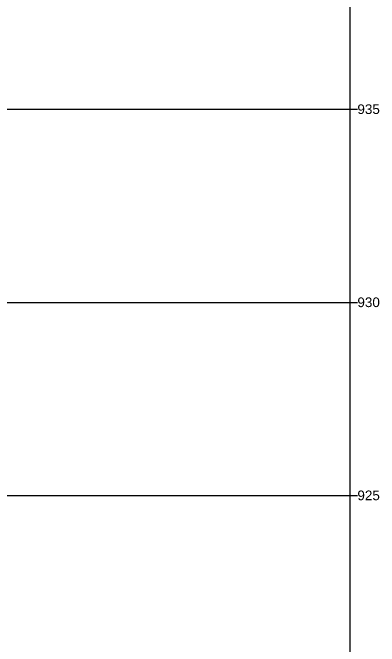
# Model space of a CAD drawing. Header units: metres. Extents: x -121 to 9872, y 3505 to 10721.
# Drawn here: x 1000.8 to 1095.9, y 3916.1 to 4080.2 of the extents above; entities that cross this region are included whole.
import ezdxf

# ---------------------------------------------------------------- set-up
doc = ezdxf.new("R2010")
doc.units = ezdxf.units.M
for name, color, linetype in [('Grade', 9, 'Continuous'), ('Perfil - Caixa', 251, 'Continuous'), ('Perfil - Texto Geral', 7, 'Continuous')]:
    doc.layers.add(name, color=color, linetype=linetype)
doc.styles.add('Arial', font='arial.ttf')

msp = doc.modelspace()

# ---------------------------------------------------------------- linework, layer by layer
at = {"layer": 'Grade'}
for points in [[(-91.483, 4055.169), (1088.165, 4055.169)], [(-91.483, 4005.169), (1088.165, 4005.169)], [(-91.483, 3955.169), (1088.165, 3955.169)]]:
    msp.add_lwpolyline(points, dxfattribs=at)
at = {"layer": 'Perfil - Caixa'}
for p, q in [((1088.165, 4055.169), (1090.165, 4055.169)), ((1088.165, 4005.169), (1090.165, 4005.169)), ((1088.165, 3955.169), (1090.165, 3955.169))]:
    msp.add_line(p, q, dxfattribs=at)
msp.add_lwpolyline([(-91.483, 4205.169), (1088.165, 4205.169), (1088.165, 3555.169), (-91.483, 3555.169)], close=True, dxfattribs=at)

# ---------------------------------------------------------------- texts
at = {"layer": 'Perfil - Texto Geral', "color": 0, "linetype": 'Continuous', "lineweight": -2, "char_height": 2.5, "attachment_point": 4, "style": 'Arial'}
for s, insert in [('935', (1090.165, 4055.169)), ('930', (1090.165, 4005.169)), ('925', (1090.165, 3955.169))]:
    msp.add_mtext(s, dxfattribs=dict(at, insert=insert))

doc.saveas('drawing.dxf')
